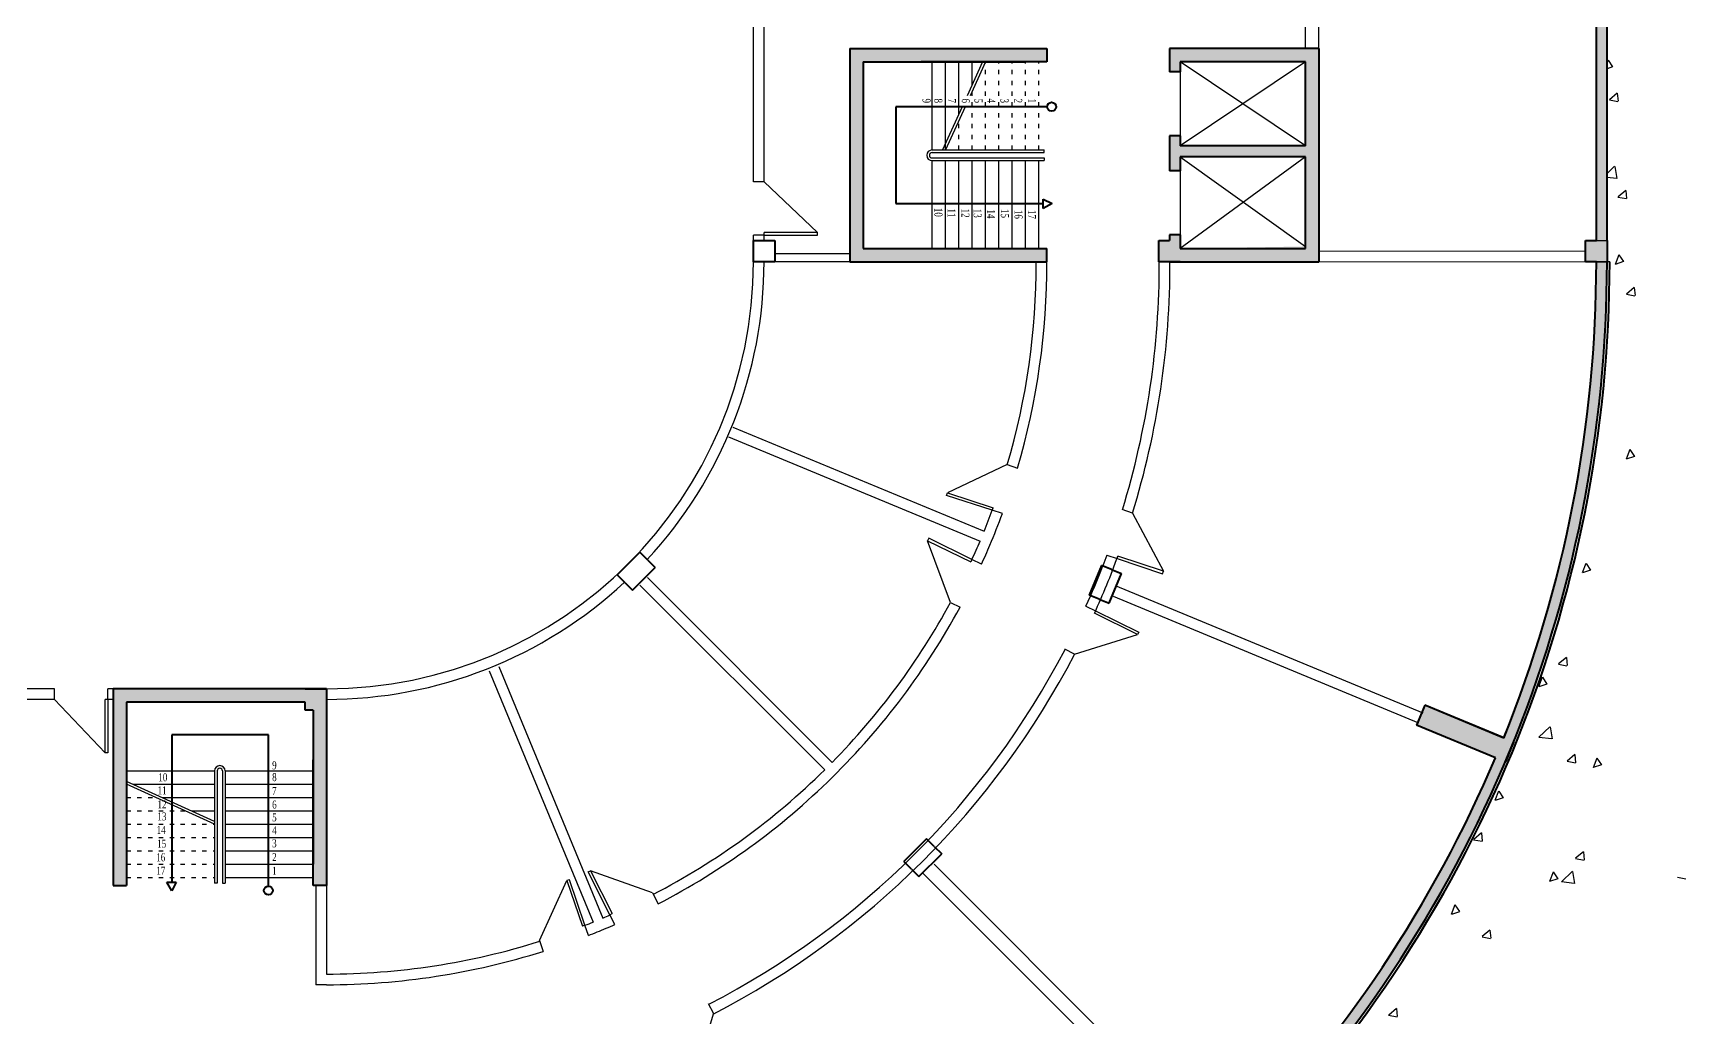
# Model space of a CAD drawing. Header units: metres. Extents: x -2370498 to 1228044, y -644254 to 236701.
# Drawn here: x 853465 to 858042, y 183576 to 186304 of the extents above; entities that cross this region are included whole.
import ezdxf

# ---------------------------------------------------------------- set-up
doc = ezdxf.new("R2010")
doc.units = ezdxf.units.M
doc.header["$MEASUREMENT"] = 0
doc.linetypes.add('ACAD_ISO03W100', pattern=[30, 12, -18])
doc.styles.add('OLCU', font='arial.ttf', dxfattribs={"width": 0.75})

msp = doc.modelspace()

# ---------------------------------------------------------------- hatches: boundary and pattern name
h = msp.add_hatch(color=0)
h.dxf.hatch_style = 1
h.paths.add_polyline_path([(853686.98753, 182124.52838), (853686.98753, 182538.18055), (853762.55292, 182538.18055), (853762.55292, 182508.63397), (853723.92076, 182508.63397), (853723.92076, 182161.46161), (853978.46459, 182161.46161), (853978.46459, 182508.63397), (853939.83243, 182508.63397), (853939.83243, 182538.18055), (854036.15429, 182538.18055), (854036.15429, 182508.63397), (854008.6021, 182508.63397), (854008.6021, 182161.46161), (854218.82605, 182161.46161), (854218.82605, 182183.62155), (854240.98598, 182183.62155), (854240.98598, 182508.63397), (854213.43379, 182508.63397), (854213.43379, 182538.18055), (854277.91921, 182538.18055), (854277.91921, 182124.52838)])
h.paths.add_polyline_path([(853686.98753, 183942.70869), (853686.98753, 184488.2551), (854277.91921, 184488.2551), (854277.91921, 183942.70869), (854240.99225, 183942.70869), (854240.99225, 184290.94645), (854240.98598, 184429.16193), (854218.82605, 184429.16193), (854218.82605, 184451.32187), (853723.92076, 184451.32187), (853723.92076, 183942.70869)])
h.paths.add_polyline_path([(856250.48508, 184321.49357), (856250.48508, 184135.72235), (856155.854, 184135.72235), (856155.854, 184321.49357)], flags=9)
h.paths.add_polyline_path([(857443.07324, 186077.81227), (857443.07324, 185892.04105), (857348.44215, 185892.04105), (857348.44215, 186077.81227)], flags=9)
h.paths.add_polyline_path([(853839.81647, 183960.12482), (853804.196, 183960.12482), (853804.196, 184007.44036), (853839.81647, 184007.44036)], flags=25)
h.paths.add_polyline_path([(853839.81647, 183997.56426), (853804.196, 183997.56426), (853804.196, 184044.8798), (853839.81647, 184044.8798)], flags=25)
h.paths.add_polyline_path([(853842.35605, 184035.40575), (853806.73559, 184035.40575), (853806.73559, 184082.72129), (853842.35605, 184082.72129)], flags=25)
h.paths.add_polyline_path([(853841.08804, 184073.42676), (853805.46758, 184073.42676), (853805.46758, 184120.7423), (853841.08804, 184120.7423)], flags=25)
h.paths.add_polyline_path([(853842.99006, 184110.81384), (853807.3696, 184110.81384), (853807.3696, 184158.12938), (853842.99006, 184158.12938)], flags=25)
h.paths.add_polyline_path([(853843.32487, 184144.49831), (853807.70441, 184144.49831), (853807.70441, 184191.81385), (853843.32487, 184191.81385)], flags=25)
h.paths.add_polyline_path([(853843.64187, 184182.83535), (853808.02141, 184182.83535), (853808.02141, 184230.15089), (853843.64187, 184230.15089)], flags=25)
h.paths.add_polyline_path([(853845.54389, 184219.27247), (853809.92343, 184219.27247), (853809.92343, 184266.58801), (853845.54389, 184266.58801)], flags=25)
h.paths.add_polyline_path([(854146.33735, 184252.25381), (854122.98713, 184252.25381), (854122.98713, 184299.56935), (854146.33735, 184299.56935)], flags=25)
h.paths.add_polyline_path([(854146.85261, 184219.62777), (854123.50239, 184219.62777), (854123.50239, 184266.94331), (854146.85261, 184266.94331)], flags=25)
h.paths.add_polyline_path([(854146.27744, 184181.40853), (854122.92722, 184181.40853), (854122.92722, 184228.72408), (854146.27744, 184228.72408)], flags=25)
h.paths.add_polyline_path([(854146.42123, 184143.57826), (854123.07101, 184143.57826), (854123.07101, 184190.8938), (854146.42123, 184190.8938)], flags=25)
h.paths.add_polyline_path([(854146.54106, 184108.42584), (854123.19084, 184108.42584), (854123.19084, 184155.74138), (854146.54106, 184155.74138)], flags=25)
h.paths.add_polyline_path([(854145.7502, 184072.57591), (854122.39998, 184072.57591), (854122.39998, 184119.89145), (854145.7502, 184119.89145)], flags=25)
h.paths.add_polyline_path([(854146.36132, 184036.44921), (854123.0111, 184036.44921), (854123.0111, 184083.76476), (854146.36132, 184083.76476)], flags=25)
h.paths.add_polyline_path([(854145.89399, 183998.26177), (854122.54378, 183998.26177), (854122.54378, 184045.57731), (854145.89399, 184045.57731)], flags=25)
h.paths.add_polyline_path([(854148.24259, 183960.12482), (854124.89238, 183960.12482), (854124.89238, 184007.44036), (854148.24259, 184007.44036)], flags=25)
h.paths.add_polyline_path([(852589.60928, 183539.72886), (852589.60928, 183085.42617), (852494.97819, 183085.42617), (852494.97819, 183539.72886)], flags=9)
h.paths.add_polyline_path([(855636.39695, 186208.73904), (855636.39695, 185932.64251), (855541.76586, 185932.64251), (855541.76586, 186208.73904)], flags=9)
h.paths.add_polyline_path([(856179.61658, 185825.48698), (856179.61658, 185789.86651), (856132.30103, 185789.86651), (856132.30103, 185825.48698)], flags=9)
h.paths.add_polyline_path([(856104.20848, 185826.12098), (856104.20848, 185790.50052), (856056.89294, 185790.50052), (856056.89294, 185826.12098)], flags=9)
h.paths.add_polyline_path([(856217.45807, 185822.94739), (856217.45807, 185787.32693), (856170.14253, 185787.32693), (856170.14253, 185822.94739)], flags=9)
h.paths.add_polyline_path([(855995.74986, 185828.67482), (855995.74986, 185793.05435), (855948.43432, 185793.05435), (855948.43432, 185828.67482)], flags=9)
h.paths.add_polyline_path([(856141.59556, 185824.21897), (856141.59556, 185788.5985), (856094.28002, 185788.5985), (856094.28002, 185824.21897)], flags=9)
h.paths.add_polyline_path([(856032.18697, 185826.7728), (856032.18697, 185791.15234), (855984.87143, 185791.15234), (855984.87143, 185826.7728)], flags=9)
h.paths.add_polyline_path([(855962.76852, 186129.46828), (855962.76852, 186106.11806), (855915.45298, 186106.11806), (855915.45298, 186129.46828)], flags=9)
h.paths.add_polyline_path([(856106.59648, 186129.67198), (856106.59648, 186106.32177), (856059.28094, 186106.32177), (856059.28094, 186129.67198)], flags=9)
h.paths.add_polyline_path([(856178.57311, 186129.49224), (856178.57311, 186106.14203), (856131.25757, 186106.14203), (856131.25757, 186129.49224)], flags=9)
h.paths.add_polyline_path([(856254.89751, 185822.94739), (856254.89751, 185787.32693), (856207.58197, 185787.32693), (856207.58197, 185822.94739)], flags=9)
h.paths.add_polyline_path([(856070.52402, 185826.4558), (856070.52402, 185790.83533), (856023.20848, 185790.83533), (856023.20848, 185826.4558)], flags=9)
h.paths.add_polyline_path([(855995.39456, 186129.98353), (855995.39456, 186106.63331), (855948.07902, 186106.63331), (855948.07902, 186129.98353)], flags=9)
h.paths.add_polyline_path([(856142.44642, 186128.88113), (856142.44642, 186105.53091), (856095.13088, 186105.53091), (856095.13088, 186128.88113)], flags=9)
h.paths.add_polyline_path([(856071.44406, 186129.55215), (856071.44406, 186106.20194), (856024.12852, 186106.20194), (856024.12852, 186129.55215)], flags=9)
h.paths.add_polyline_path([(856216.76056, 186129.02492), (856216.76056, 186105.6747), (856169.44501, 186105.6747), (856169.44501, 186129.02492)], flags=9)
h.paths.add_polyline_path([(856033.61379, 186129.40836), (856033.61379, 186106.05815), (855986.29825, 186106.05815), (855986.29825, 186129.40836)], flags=9)
h.paths.add_polyline_path([(857734.44599, 186694.59909), (857734.44599, 186406.59179), (857639.81491, 186406.59179), (857639.81491, 186694.59909)], flags=9)
h.paths.add_polyline_path([(856254.89751, 186131.37352), (856254.89751, 186108.0233), (856207.58197, 186108.0233), (856207.58197, 186131.37352)], flags=9)
h.paths.add_polyline_path([(857738.8881, 187209.10144), (857738.8881, 186991.98358), (857644.25701, 186991.98358), (857644.25701, 187209.10144)], flags=9)
h.paths.add_polyline_path([(846210.88972, 200854.47378), (846210.88972, 199478.99189), (845832.36539, 199478.99189), (845832.36539, 200854.47378)], flags=9)
h.paths.add_polyline_path([(842784.00135, 200868.30549), (842784.00135, 199492.8236), (842405.47702, 199492.8236), (842405.47702, 200868.30549)], flags=9)
h.paths.add_polyline_path([(856581.69606, 201837.64676), (856581.69606, 200462.16487), (856203.17173, 200462.16487), (856203.17173, 201837.64676)], flags=9)
h.paths.add_polyline_path([(852963.3405, 202044.66481), (852963.3405, 200669.18292), (852584.81617, 200669.18292), (852584.81617, 202044.66481)], flags=9)
h.paths.add_polyline_path([(844978.38085, 185453.64178), (844942.76039, 185453.64178), (844942.76039, 185500.95732), (844978.38085, 185500.95732)], flags=9)
h.paths.add_polyline_path([(844979.01486, 185529.04988), (844943.39439, 185529.04988), (844943.39439, 185576.36542), (844979.01486, 185576.36542)], flags=9)
h.paths.add_polyline_path([(844975.84126, 185415.80029), (844940.2208, 185415.80029), (844940.2208, 185463.11583), (844975.84126, 185463.11583)], flags=9)
h.paths.add_polyline_path([(844981.56869, 185637.5085), (844945.94823, 185637.5085), (844945.94823, 185684.82404), (844981.56869, 185684.82404)], flags=9)
h.paths.add_polyline_path([(844977.11284, 185491.66279), (844941.49238, 185491.66279), (844941.49238, 185538.97834), (844977.11284, 185538.97834)], flags=9)
h.paths.add_polyline_path([(844979.66667, 185601.07138), (844944.04621, 185601.07138), (844944.04621, 185648.38692), (844979.66667, 185648.38692)], flags=9)
h.paths.add_polyline_path([(845282.36215, 185670.48984), (845259.01193, 185670.48984), (845259.01193, 185717.80538), (845282.36215, 185717.80538)], flags=9)
h.paths.add_polyline_path([(845282.56585, 185526.66187), (845259.21564, 185526.66187), (845259.21564, 185573.97742), (845282.56585, 185573.97742)], flags=9)
h.paths.add_polyline_path([(845282.38611, 185454.68525), (845259.0359, 185454.68525), (845259.0359, 185502.00079), (845282.38611, 185502.00079)], flags=9)
h.paths.add_polyline_path([(844975.84126, 185378.36085), (844940.2208, 185378.36085), (844940.2208, 185425.67639), (844975.84126, 185425.67639)], flags=9)
h.paths.add_polyline_path([(844979.34967, 185562.73434), (844943.72921, 185562.73434), (844943.72921, 185610.04988), (844979.34967, 185610.04988)], flags=9)
h.paths.add_polyline_path([(845282.8774, 185637.8638), (845259.52719, 185637.8638), (845259.52719, 185685.17934), (845282.8774, 185685.17934)], flags=9)
h.paths.add_polyline_path([(845281.775, 185490.81194), (845258.42478, 185490.81194), (845258.42478, 185538.12748), (845281.775, 185538.12748)], flags=9)
h.paths.add_polyline_path([(845282.44603, 185561.81429), (845259.09581, 185561.81429), (845259.09581, 185609.12984), (845282.44603, 185609.12984)], flags=9)
h.paths.add_polyline_path([(845281.91879, 185416.4978), (845258.56857, 185416.4978), (845258.56857, 185463.81334), (845281.91879, 185463.81334)], flags=9)
h.paths.add_polyline_path([(845282.30224, 185599.64457), (845258.95202, 185599.64457), (845258.95202, 185646.96011), (845282.30224, 185646.96011)], flags=9)
h.paths.add_polyline_path([(845284.26739, 185378.36085), (845260.91718, 185378.36085), (845260.91718, 185425.67639), (845284.26739, 185425.67639)], flags=9)
h.paths.add_polyline_path([(847858.88899, 185080.43549), (847858.88899, 184951.89347), (847764.2579, 184951.89347), (847764.2579, 185080.43549)], flags=9)
h.paths.add_polyline_path([(846141.17781, 184182.13643), (846141.17781, 184053.59441), (846046.54673, 184053.59441), (846046.54673, 184182.13643)], flags=9)
h.paths.add_polyline_path([(846348.33988, 185572.77501), (846348.33988, 185444.23299), (846253.7088, 185444.23299), (846253.7088, 185572.77501)], flags=9)
h.paths.add_polyline_path([(845847.70068, 185555.49902), (845847.70068, 185426.957), (845753.0696, 185426.957), (845753.0696, 185555.49902)], flags=9)
h.paths.add_polyline_path([(849456.78098, 193924.83931), (849456.78098, 192708.50493), (848880.62259, 192708.50493), (848880.62259, 193924.83931)], flags=9)
h.paths.add_polyline_path([(849248.24163, 182487.01754), (849248.24163, 180937.79165), (848672.08324, 180937.79165), (848672.08324, 182487.01754)], flags=9)
h = msp.add_hatch(color=0)
h.dxf.hatch_style = 1
h.paths.add_polyline_path([(857764.41613, 185670.11846), (857764.41613, 185729.21163), (857793.96271, 185729.21163), (857793.96271, 186851.98182), (857764.41613, 186851.98182), (857764.41613, 186911.07499), (857793.96271, 186911.07499), (857793.96271, 187974.75201), (857764.41613, 187974.75201), (857764.41613, 188033.84518), (857793.96271, 188033.84518), (857793.96271, 189156.61537), (857764.41613, 189156.61537), (857764.41613, 189215.70854), (857823.5093, 189215.70854), (857823.5093, 185670.14103)])
h = msp.add_hatch(color=0)
h.dxf.hatch_style = 1
h.paths.add_polyline_path([(855726.76723, 185670.11846), (855726.76723, 186261.05014), (856213.22047, 186261.05014), (856242.76705, 186261.05014), (856272.31363, 186261.05014), (856272.31363, 186224.12317), (855924.07588, 186224.12317), (855763.70046, 186224.11691), (855763.70046, 185707.05169), (856272.31363, 185707.05169), (856272.31363, 185670.11846)])
h = msp.add_hatch(color=0)
h.dxf.hatch_style = 1
h.paths.add_polyline_path([(855726.76723, 185670.11846), (855726.76723, 186261.05014), (856213.22047, 186261.05014), (856242.76705, 186261.05014), (856272.31363, 186261.05014), (856272.31363, 186224.12317), (855924.07588, 186224.12317), (855763.70046, 186224.11691), (855763.70046, 185707.05169), (856272.31363, 185707.05169), (856272.31363, 185670.11846)])
h = msp.add_hatch(color=0)
h.dxf.hatch_style = 1
h.paths.add_polyline_path([(856612.09935, 186019.1468), (856641.64593, 186019.1468), (856641.64593, 185991.59461), (856988.8183, 185991.59461), (856988.8183, 186223.97849), (856641.64593, 186223.97849), (856641.64593, 186196.4263), (856612.09935, 186196.4263), (856612.09935, 186260.91172), (857025.75153, 186260.91172), (857025.75153, 185669.98004), (856582.55277, 185669.98004), (856582.55277, 185729.07321), (856612.09935, 185729.07321), (856612.09935, 185745.54543), (856641.64593, 185745.54543), (856641.64593, 185706.91327), (856988.8183, 185713.22886), (856988.8183, 185961.4571), (856641.64593, 185961.4571), (856641.64593, 185922.82494), (856612.09935, 185922.82494)])
h = msp.add_hatch(color=0)
h.dxf.hatch_style = 1
h.paths.add_polyline_path([(854277.91921, 182124.54474), (854277.91921, 182154.09132, 0.0963705945), (855596.10581, 182410.5419), (855505.6374, 182628.95197), (855560.23237, 182651.56594), (855650.70078, 182433.15588, 0.0942757837), (856743.40691, 183163.35754), (856576.19339, 183330.53773), (856617.97441, 183372.32707), (856785.18792, 183205.14689, 0.0942056792), (857514.79023, 184297.09881), (857296.32855, 184387.60872), (857318.94682, 184442.20191), (857537.4085, 184351.692, 0.0963908739), (857793.96271, 185670.14103), (857823.5093, 185670.14103, -0.0962745589), (857565.41168, 184342.12794), (857541.35224, 184284.05621, -0.094112862), (856806.02632, 183184.19767), (856764.36027, 183142.52332, -0.0947702802), (855656.13847, 182403.37485), (855613.31916, 182385.63851, -0.0968418288)])
h = msp.add_hatch(color=0)
h.dxf.hatch_style = 1
h.paths.add_polyline_path([(854240.99225, 183942.70869), (854240.99225, 184290.94645), (854240.98598, 184429.16193), (854218.82605, 184429.16193), (854218.82605, 184451.32187), (853723.92076, 184451.32187), (853723.92076, 183942.70869), (853686.98753, 183942.70869), (853686.98753, 184488.2551), (854277.91921, 184488.2551), (854277.91921, 183942.70869)])

# ---------------------------------------------------------------- linework, layer by layer
at = {"color": 0}
for p, q in [((855459.78257, 185891.71784), (855459.78257, 189215.70854)), ((855489.32916, 186261.05014), (855489.32916, 186526.9694)), ((856988.8183, 186261.05014), (856988.8183, 186526.9694)), ((857025.75153, 186261.05014), (857025.75153, 186526.9694)), ((855489.32916, 185891.71784), (855489.32916, 186261.05014)), ((855954.68786, 185980.35759), (855954.68786, 186224.11691)), ((855991.62109, 185980.35759), (855991.62109, 186224.11691)), ((856028.55432, 186079.46133), (856028.55432, 186224.11691)), ((856094.30685, 186224.11691), (856051.68296, 186130.34434)), ((856102.42078, 186224.11691), (856059.79688, 186130.34434)), ((856065.48755, 186160.71444), (856065.48755, 186224.11691)), ((856988.8183, 186224.11691), (856641.64593, 185991.73303)), ((856988.8183, 185991.73303), (856641.64593, 186224.11691)), ((856641.64593, 186196.56472), (856641.64593, 186019.28522)), ((856037.92228, 186100.07085), (855983.50716, 185980.35759)), ((856046.03621, 186100.07085), (855991.62109, 185980.35759)), ((855954.68786, 185980.35759), (856265.05328, 185980.35759)), ((855954.68786, 185972.97095), (856265.05328, 185972.97095)), ((855954.68786, 185958.19765), (856265.05328, 185958.19765)), ((856265.05328, 185972.97095), (856265.05328, 185980.35759)), ((856265.05328, 185958.19765), (856265.05328, 185950.81101)), ((856988.8183, 185961.59551), (856641.64593, 185707.05169)), ((856641.64593, 185961.59551), (856988.8183, 185713.36727)), ((855954.68786, 185707.05169), (855954.68786, 185950.81101)), ((855954.68786, 185950.81101), (856265.05328, 185950.81101)), ((855991.62109, 185707.05169), (855991.62109, 185950.81101)), ((856028.55432, 185707.05169), (856028.55432, 185950.81101)), ((856065.48755, 185869.5579), (856065.48755, 185950.81101)), ((856102.42078, 185707.05169), (856102.42078, 185950.81101)), ((856139.35401, 185707.05169), (856139.35401, 185950.81101)), ((856176.28724, 185707.05169), (856176.28724, 185950.81101)), ((856213.22047, 185707.05169), (856213.22047, 185950.81101)), ((856250.1537, 185707.05169), (856250.1537, 185950.81101)), ((856641.64593, 185922.96335), (856641.64593, 185745.68385)), ((855489.32916, 185891.71784), (855459.78257, 185891.71784)), ((855489.32916, 185891.71784), (855637.06208, 185751.37157)), ((856065.48755, 185707.05169), (856065.48755, 185869.5579)), ((855459.78257, 185670.11846), (855459.78257, 185743.98492)), ((855489.32916, 185743.98492), (855459.78257, 185743.98492)), ((855489.32916, 185729.21163), (855489.32916, 185751.37157)), ((855637.06208, 185751.37157), (855489.32916, 185751.37157)), ((855489.32916, 185729.21163), (855489.32916, 185743.98492)), ((855489.32916, 185743.98492), (855637.06208, 185743.98492)), ((855637.06208, 185743.98492), (855637.06208, 185751.37157)), ((857793.96271, 185729.21163), (857823.5093, 185729.21163)), ((855726.76723, 185692.2784), (855518.87574, 185692.2784)), ((857764.41059, 185699.66504), (857025.74599, 185699.52663)), ((855726.76723, 185670.11846), (855518.87574, 185670.11846)), ((857764.41613, 185670.11846), (857025.75153, 185669.98004)), ((857793.96271, 185670.14103), (857823.5093, 185670.14103)), ((857830.89594, 185670.12466), (857823.5093, 185670.11846)), ((855391.34183, 185185.45987), (856087.43693, 184897.06373)), ((855402.65097, 185212.75646), (856098.74606, 184924.36033)), ((856162.18489, 185108.85054), (855996.97235, 185030.41807)), ((856162.18489, 185108.85054), (856191.11665, 185099.4679)), ((855994.69367, 185023.39168), (855996.97235, 185030.41807)), ((856121.16871, 184982.3755), (855994.69367, 185023.39168)), ((855996.97235, 185030.41807), (856123.44739, 184989.40189)), ((856121.16871, 184982.3755), (856123.44739, 184989.40189)), ((856149.33311, 184973.24171), (856121.16871, 184982.3755)), ((856509.29009, 184974.80208), (856481.28055, 184984.20775)), ((856509.29009, 184974.80208), (856595.35893, 184813.43607)), ((855945.66975, 184904.85741), (855942.40121, 184898.23328)), ((856064.90416, 184846.02358), (855945.66975, 184904.85741)), ((855942.40121, 184898.23328), (856061.63561, 184839.39945)), ((856006.07033, 184726.78918), (855942.40121, 184898.23328)), ((856438.89643, 184858.18452), (856427.46645, 184828.15386)), ((856438.89643, 184858.18452), (856466.9646, 184848.75917)), ((856064.90416, 184846.02358), (856061.63561, 184839.39945)), ((856091.47447, 184832.91299), (856064.90416, 184846.02358)), ((856466.9646, 184848.75917), (856469.31601, 184855.76155)), ((856466.9646, 184848.75917), (856593.00751, 184806.43368)), ((856595.35893, 184813.43607), (856469.31601, 184855.76155)), ((856593.00751, 184806.43368), (856595.35893, 184813.43607)), ((855145.64176, 184775.09509), (855657.42265, 184263.60655)), ((855166.53441, 184795.98762), (855677.99872, 184284.19662)), ((856461.80821, 184773.94162), (857313.29226, 184421.16697)), ((856006.07033, 184726.78918), (856032.56686, 184713.71499)), ((856455.89812, 184744.40817), (857301.98312, 184393.87037)), ((856380.81481, 184716.7402), (856407.40693, 184703.72027)), ((856407.40693, 184703.72027), (856404.15874, 184697.08612)), ((856523.57331, 184638.61883), (856404.15874, 184697.08612)), ((856407.40693, 184703.72027), (856526.82149, 184645.25297)), ((856348.93963, 184584.3057), (856523.57331, 184638.61883)), ((856526.82149, 184645.25297), (856523.57331, 184638.61883)), ((856348.93963, 184584.3057), (856322.40306, 184597.29844)), ((854727.82251, 184537.98105), (855016.36676, 183841.94553)), ((854755.12, 184549.28804), (855043.25984, 183853.08501)), ((853524.48132, 184488.2551), (853096.05585, 184488.2551)), ((853524.48132, 184458.70851), (853421.06828, 184458.70851)), ((853524.48132, 184458.70851), (853524.48132, 184488.2551)), ((853524.48132, 184458.70851), (853664.8276, 184310.97559)), ((853686.98753, 184458.70851), (853664.8276, 184458.70851)), ((853686.98753, 184458.70851), (853664.8276, 184458.70851)), ((853664.8276, 184310.97559), (853664.8276, 184458.70851)), ((854218.82605, 184488.2551), (853672.21424, 184488.2551)), ((853672.21424, 184458.70851), (853672.21424, 184488.2551)), ((853686.98753, 184458.70851), (853672.21424, 184458.70851)), ((853672.21424, 184458.70851), (853672.21424, 184310.97559)), ((854277.91921, 184480.88481), (854277.91921, 183697.90033)), ((853672.21424, 184310.97559), (853664.8276, 184310.97559)), ((853723.92076, 184260.33447), (853967.68008, 184260.33447)), ((853967.68008, 184120.71547), (853723.92076, 184231.51516)), ((853967.68008, 184112.60155), (853723.92076, 184223.40124)), ((853741.7714, 184223.40124), (853967.68008, 184223.40124)), ((853967.68008, 184260.33447), (853967.68008, 183949.96904)), ((853975.06673, 184260.33447), (853975.06673, 183949.96904)), ((853989.84002, 184260.33447), (853989.84002, 183949.96904)), ((853997.22667, 184260.33447), (854240.98598, 184260.33447)), ((853997.22667, 184260.33447), (853997.22667, 183949.96904)), ((853997.22667, 184223.40124), (854240.98598, 184223.40124)), ((853823.02451, 184186.46801), (853967.68008, 184186.46801)), ((853997.22667, 184186.46801), (854240.98598, 184186.46801)), ((853904.27761, 184149.53478), (853967.68008, 184149.53478)), ((853997.22667, 184149.53478), (854240.98598, 184149.53478)), ((853997.22667, 184112.60155), (854240.98598, 184112.60155)), ((853997.22667, 184075.66832), (854240.98598, 184075.66832)), ((853997.22667, 184038.73509), (854240.98598, 184038.73509)), ((853997.22667, 184001.80186), (854240.99225, 184001.80186)), ((855960.20556, 184002.28206), (856607.53395, 183354.48829)), ((853975.06673, 183949.96904), (853967.68008, 183949.96904)), ((853989.84002, 183949.96904), (853997.22667, 183949.96904)), ((853997.22667, 183964.86863), (854240.98598, 183964.86863)), ((854248.37263, 183942.70869), (854248.37263, 183668.35375)), ((854277.91921, 183942.70869), (854277.91921, 183697.90033)), ((854867.4774, 183790.52574), (854943.68582, 183956.77589)), ((854950.681, 183959.14865), (854943.68582, 183956.77589)), ((854943.68582, 183956.77589), (854986.39548, 183830.86263)), ((854993.39066, 183833.23539), (854950.681, 183959.14865)), ((855002.03511, 183980.63509), (855008.61479, 183983.99223)), ((855062.46365, 183862.20092), (855002.03511, 183980.63509)), ((855008.61479, 183983.99223), (855069.04332, 183865.55806)), ((855180.89783, 183922.62945), (855008.61479, 183983.99223)), ((855928.56913, 183978.01276), (856576.19339, 183330.52137)), ((855180.89783, 183922.62945), (855196.32327, 183892.39705)), ((854248.37263, 183883.63188), (854248.37263, 183668.35375)), ((855062.46365, 183862.20092), (855069.04332, 183865.55806)), ((855076.28142, 183835.11941), (855062.46365, 183862.20092)), ((854993.39066, 183833.23539), (854986.39548, 183830.86263)), ((855003.0233, 183804.8372), (854993.39066, 183833.23539)), ((854867.4774, 183790.52574), (854877.61131, 183760.64973)), ((854277.91921, 183668.35375), (854248.37263, 183668.35375)), ((855349.01726, 183589.29027), (855295.77412, 183414.3274)), ((855349.01726, 183589.29027), (855335.86234, 183615.74681))]:
    msp.add_line(p, q, dxfattribs=at)
at = {"color": 0, "lineweight": 40}
for p, q in [((857823.5093, 185729.21163), (857823.5093, 189215.70854)), ((857793.96271, 186261.05014), (857793.96271, 186556.51598)), ((855726.76723, 186261.05014), (855726.76723, 185670.11846)), ((855726.76723, 186261.05014), (856213.22047, 186261.05014)), ((856213.22047, 186261.05014), (856242.76705, 186261.05014)), ((856242.76705, 186261.05014), (856272.31363, 186261.05014)), ((856272.31363, 186261.05014), (856272.31363, 186224.12317)), ((857025.75153, 186261.05014), (856612.09935, 186261.05014)), ((856612.09935, 186261.05014), (856612.09935, 186196.56472)), ((857025.75153, 186261.05014), (857025.75153, 185670.11846)), ((857793.96271, 185729.21163), (857793.96271, 186261.05014)), ((855763.70046, 186224.11691), (855763.70046, 185707.05169)), ((855763.70046, 186224.11691), (856213.22047, 186224.11691)), ((856272.31363, 186224.12317), (855924.07588, 186224.12317)), ((856641.64593, 186196.56472), (856612.09935, 186196.56472)), ((856988.8183, 186224.11691), (856641.64593, 186224.11691)), ((856641.64593, 186224.11691), (856641.64593, 186196.56472)), ((856988.8183, 185991.73303), (856988.8183, 186224.11691)), ((856273.45621, 186100.07085), (855854.34429, 186100.07085)), ((855854.34429, 186100.07085), (855854.34429, 185832.29591)), ((856612.09935, 186019.28522), (856612.09935, 185922.96335)), ((856641.64593, 186019.28522), (856612.09935, 186019.28522)), ((856641.64593, 186019.28522), (856641.64593, 185991.73303)), ((856988.8183, 185991.73303), (856641.64593, 185991.73303)), ((856641.64593, 185961.59551), (856641.64593, 185922.96335)), ((856988.8183, 185961.59551), (856641.64593, 185961.59551)), ((856988.8183, 185707.05169), (856988.8183, 185961.59551)), ((856641.64593, 185922.96335), (856612.09935, 185922.96335)), ((855854.34429, 185832.29591), (856262.68309, 185832.29591)), ((856262.68309, 185818.39408), (856262.68309, 185844.41326)), ((856262.68309, 185844.41326), (856286.88848, 185832.29591)), ((856286.88848, 185832.29591), (856262.68309, 185818.39408)), ((855459.78257, 185670.11846), (855459.78257, 185729.21163)), ((855459.78257, 185729.21163), (855518.87574, 185729.21163)), ((855518.87574, 185729.21163), (855518.87574, 185670.11846)), ((856582.55277, 185670.11846), (856582.55277, 185729.21163)), ((856582.55277, 185729.21163), (856612.09935, 185729.21163)), ((856612.09935, 185745.68385), (856612.09935, 185729.21163)), ((856641.64593, 185745.68385), (856612.09935, 185745.68385)), ((856641.64593, 185745.68385), (856641.64593, 185707.05169)), ((857764.41613, 185670.11846), (857764.41613, 185729.21163)), ((857764.41613, 185729.21163), (857793.96271, 185729.21163)), ((857823.5093, 185729.21163), (857823.5093, 185670.11846)), ((855763.70046, 185707.05169), (856272.31363, 185707.05169)), ((856272.31363, 185670.11846), (856272.31363, 185707.05169)), ((856641.64593, 185707.05169), (856988.8183, 185707.05169)), ((855518.87574, 185670.11846), (855459.78257, 185670.11846)), ((855726.76723, 185670.11846), (856272.31363, 185670.11846)), ((856641.64593, 185670.11846), (856582.55277, 185670.11846)), ((857025.75153, 185669.98004), (856612.09935, 185669.91231)), ((857793.96271, 185670.11846), (857764.41613, 185670.11846)), ((855145.45547, 184866.38233), (855082.61635, 184803.53694)), ((855166.61507, 184845.22694), (855145.45547, 184866.38233)), ((855124.66643, 184761.48686), (855187.50974, 184824.33643)), ((855166.61507, 184845.22694), (855187.50974, 184824.33643)), ((856423.84761, 184829.62658), (856389.92085, 184747.73844)), ((856451.38911, 184818.41837), (856423.84761, 184829.62658)), ((856451.38911, 184818.41837), (856478.75628, 184807.28111)), ((855103.77384, 184782.37945), (855082.61635, 184803.53694)), ((855103.77384, 184782.37945), (855124.66643, 184761.48686)), ((856444.86014, 184724.97678), (856478.75628, 184807.28111)), ((856417.56355, 184736.28591), (856389.92085, 184747.73844)), ((856417.56355, 184736.28591), (856444.86014, 184724.97678)), ((854277.91921, 184488.2551), (853686.98753, 184488.2551)), ((853686.98753, 184488.2551), (853686.98753, 183942.70869)), ((854218.82605, 184451.32187), (853723.92076, 184451.32187)), ((853723.92076, 184451.32187), (853723.92076, 183942.70869)), ((854218.82605, 184488.2551), (854277.91921, 184488.2551)), ((854218.82605, 184429.16193), (854218.82605, 184451.32187)), ((854277.91921, 184488.2551), (854277.91921, 183942.70869)), ((854277.91921, 184458.70851), (854277.91921, 184429.16193)), ((854240.98598, 184429.16193), (854218.82605, 184429.16193)), ((854240.98598, 184429.16193), (854240.98598, 184001.80186)), ((857318.94682, 184442.20191), (857296.32855, 184387.60872)), ((857318.94682, 184442.18555), (857296.32855, 184387.59236)), ((857537.4085, 184351.692), (857318.94682, 184442.20191)), ((857537.4085, 184351.67564), (857318.94682, 184442.18555)), ((854116.93993, 184360.67803), (853849.16499, 184360.67803)), ((853849.16499, 184360.67803), (853849.16499, 183952.33923)), ((854116.93993, 183941.56612), (854116.93993, 184360.67803)), ((857514.79023, 184297.09881), (857296.32855, 184387.60872)), ((857514.79023, 184297.08245), (857296.32855, 184387.59236)), ((857564.6911, 184340.38867), (857542.07283, 184285.79548)), ((857564.6911, 184340.37231), (857542.07283, 184285.77912)), ((854240.99225, 183942.70869), (854240.99225, 184290.94645)), ((855939.14437, 184072.69342), (855876.30526, 184009.84804)), ((855960.30398, 184051.53804), (855939.14437, 184072.69342)), ((855960.30398, 184051.53804), (855981.19865, 184030.64753)), ((854277.91921, 184001.80186), (854277.91921, 183972.25528)), ((855897.46275, 183988.69054), (855876.30526, 184009.84804)), ((855897.46275, 183988.69054), (855918.35534, 183967.79795)), ((855918.35534, 183967.79795), (855981.19865, 184030.64753)), ((853686.98753, 183942.70869), (853723.92076, 183942.70869)), ((853849.16499, 183928.13384), (853835.26316, 183952.33923)), ((853835.26316, 183952.33923), (853861.28234, 183952.33923)), ((853861.28234, 183952.33923), (853849.16499, 183928.13384)), ((854277.91921, 183942.70869), (854240.99225, 183942.70869)), ((854277.91921, 183972.25528), (854277.91921, 183942.70869))]:
    msp.add_line(p, q, dxfattribs=at)
at = {"color": 0, "linetype": 'ACAD_ISO03W100'}
for p, q in [((856102.42078, 185980.35759), (856102.42078, 186224.11691)), ((856139.35401, 185980.35759), (856139.35401, 186224.11691)), ((856176.28724, 185980.35759), (856176.28724, 186224.11691)), ((856213.22047, 185980.35759), (856213.22047, 186224.12317)), ((856250.1537, 185980.35759), (856250.1537, 186224.11691)), ((856065.48755, 185980.35759), (856065.48755, 186142.8638)), ((856028.55432, 185980.35759), (856028.55432, 186061.6107)), ((853723.92076, 184186.46801), (853805.17387, 184186.46801)), ((853723.92076, 184149.53478), (853886.42698, 184149.53478)), ((853723.92076, 184112.60155), (853967.68008, 184112.60155)), ((853723.92076, 184075.66832), (853967.68008, 184075.66832)), ((853723.92076, 184038.73509), (853967.68008, 184038.73509)), ((853723.92076, 184001.80186), (853967.68008, 184001.80186)), ((853723.92076, 183964.86863), (853967.68008, 183964.86863))]:
    msp.add_line(p, q, dxfattribs=at)
at = {"color": 0, "linetype": 'Continuous'}
for p, q in [((857826.1501, 186228.85611), (857823.5093, 186221.97657)), ((857839.14231, 186210.30654), (857823.5093, 186205.06107)), ((857826.53206, 186229.02925), (857839.122, 186210.36389)), ((857853.69795, 186113.76352), (857830.1768, 186118.1023)), ((857852.0193, 186137.74909), (857830.46042, 186119.65904)), ((857852.02277, 186137.74941), (857853.98503, 186115.32058)), ((857844.66555, 185935.20123), (857823.5093, 185914.90191)), ((857845.29119, 185934.90624), (857850.46702, 185901.53352)), ((857849.79493, 185901.42932), (857823.5093, 185904.4872)), ((857875.56658, 185868.60236), (857854.0077, 185850.51231)), ((857875.57005, 185868.60268), (857877.53232, 185846.17385)), ((857877.24539, 185844.61761), (857853.72424, 185848.95639)), ((857856.20235, 185689.58534), (857846.11676, 185663.31147)), ((857856.58452, 185689.75858), (857869.17447, 185671.09321)), ((857869.19477, 185671.03588), (857846.51923, 185663.42738)), ((857899.11386, 185599.45563), (857877.55498, 185581.36558)), ((857899.11734, 185599.45595), (857901.07961, 185577.02712)), ((857900.79283, 185575.4717), (857877.27168, 185579.81048)), ((857886.25461, 185150.31456), (857876.16901, 185124.04069)), ((857899.24722, 185131.76523), (857876.57168, 185124.15673)), ((857886.63699, 185150.4879), (857899.22694, 185131.82254)), ((857765.22749, 184835.02816), (857755.1419, 184808.75429)), ((857778.22032, 184816.47892), (857755.54478, 184808.87042)), ((857765.61009, 184835.20159), (857778.20004, 184816.53623)), ((857712.72858, 184550.95338), (857689.20743, 184555.29215)), ((857711.04911, 184574.93484), (857689.49022, 184556.84479)), ((857711.05264, 184574.93516), (857713.0149, 184552.50634)), ((857644.20038, 184519.74175), (857634.11479, 184493.46788)), ((857657.19342, 184501.19261), (857634.51788, 184493.58411)), ((857644.5832, 184519.91528), (857657.17314, 184501.24992)), ((857670.59627, 184349.28719), (857634.95963, 184353.43291)), ((857665.46678, 184383.05823), (857635.00596, 184353.83122)), ((857666.09104, 184382.76389), (857671.26686, 184349.39117)), ((857736.27602, 184281.80747), (857712.75487, 184286.14624)), ((857734.59638, 184305.78811), (857713.0375, 184287.69806)), ((857734.59992, 184305.78843), (857736.56219, 184283.35961)), ((857795.27975, 184295.75738), (857785.19415, 184269.48352)), ((857808.27278, 184277.20827), (857785.59724, 184269.59977)), ((857795.66256, 184295.93092), (857808.25251, 184277.26555)), ((857523.17327, 184204.45534), (857513.08768, 184178.18148)), ((857536.16653, 184185.90631), (857513.49099, 184178.2978)), ((857523.5563, 184204.62898), (857536.14624, 184185.96361)), ((857475.8898, 184088.70751), (857454.33092, 184070.61746)), ((857475.89336, 184088.70783), (857477.85562, 184066.27901)), ((857477.56945, 184064.72688), (857454.0483, 184069.06565)), ((857758.14366, 184036.64138), (857736.58478, 184018.55133)), ((857758.14721, 184036.6417), (857760.10948, 184014.21288)), ((857759.82346, 184012.66156), (857736.30231, 184017.00034)), ((857674.25263, 183980.47098), (857664.16704, 183954.19711)), ((857687.24588, 183961.92196), (857664.57034, 183954.31346)), ((857674.63566, 183980.64461), (857687.22561, 183961.97924)), ((857732.70667, 183948.81451), (857697.07002, 183952.96022)), ((857727.57714, 183982.58524), (857697.11632, 183953.35824)), ((857728.20094, 183982.29113), (857733.37676, 183948.91841)), ((858042.07746, 183960.59625), (858018.55631, 183964.93502)), ((857402.14616, 183889.16894), (857392.06057, 183862.89507)), ((857415.13963, 183870.62), (857392.46409, 183863.0115)), ((857402.5294, 183889.34267), (857415.11935, 183870.6773)), ((857499.43708, 183819.56078), (857477.8782, 183801.47073)), ((857499.44064, 183819.5611), (857501.40291, 183797.13228)), ((857501.11689, 183795.58097), (857477.59574, 183799.91974)), ((857242.41032, 183578.50037), (857218.88917, 183582.83915)), ((857240.7305, 183602.48019), (857219.17162, 183584.39014)), ((857240.73408, 183602.48051), (857242.69634, 183580.05169))]:
    msp.add_line(p, q, dxfattribs=at)
at = {"color": 0}
for points in [[(857823.5093, 189215.70854), (857764.41613, 189215.70854), (857764.41613, 189156.61537), (857793.96271, 189156.61537), (857793.96271, 188033.84518), (857764.41613, 188033.84518), (857764.41613, 187974.75201), (857793.96271, 187974.75201), (857793.96271, 186911.07499), (857764.41613, 186911.07499), (857764.41613, 186851.98182), (857793.96271, 186851.98182), (857793.96271, 185729.21163), (857764.41613, 185729.21163), (857764.41613, 185670.11846), (857823.5093, 185670.14103), (857823.5093, 189215.70854)], [(856612.09935, 186196.56472), (856641.64593, 186196.56472), (856641.64593, 186224.11691), (856988.8183, 186224.11691), (856988.8183, 185991.73303), (856641.64593, 185991.73303), (856641.64593, 186019.28522), (856612.09935, 186019.28522), (856612.09935, 185922.96335), (856641.64593, 185922.96335), (856641.64593, 185961.59551), (856988.8183, 185961.59551), (856988.8183, 185707.05169), (856641.64593, 185707.05169), (856641.64593, 185745.68385), (856612.09935, 185745.68385), (856612.09935, 185729.21163), (856582.55277, 185729.21163), (856582.55277, 185670.11846), (857025.75153, 185669.98004), (857025.75153, 186261.05014), (856612.09935, 186261.05014), (856612.09935, 186196.56472)], [(857823.5093, 185670.12472), (857764.41613, 185670.11846)], [(854240.99225, 183942.70869), (854240.98598, 184429.16193), (854218.82605, 184429.16193), (854218.82605, 184451.32187), (853723.92076, 184451.32187), (853723.92076, 183942.70869), (853686.98753, 183942.70869), (853686.98753, 184488.2551), (854277.91921, 184488.2551), (854277.91921, 183942.70869), (854240.99225, 183942.70869)]]:
    msp.add_lwpolyline(points, dxfattribs=at)
at = {"color": 0, "lineweight": 40}
for centre in [(856285.77583, 186100.07085), (854116.93993, 183929.2465)]:
    msp.add_circle(centre, 12.31962, dxfattribs=at)
at = {"color": 0}
for centre, radius, start, end in [((855954.68786, 185965.5843), 14.77329, 90, 270), ((855954.68786, 185965.5843), 7.38665, 90, 270), ((854277.91921, 185670.11846), 1181.86336, 270, 0), ((854277.91921, 185670.11846), 1211.40994, 317.13435219, 0), ((854277.91921, 185662.74817), 1964.84784, 343.61811208, 0.21492115), ((854277.91921, 185662.74817), 1994.39442, 343.59460802, 0.21173717), ((854277.91921, 185662.74817), 2305.88399, 342.88316487, 0.18312496), ((854277.91921, 185662.74817), 2335.43057, 342.8549622, 0.17576515), ((854277.91921, 185662.74817), 1964.84784, 337.91991333, 339.74014032), ((854277.91921, 185662.74817), 1994.39442, 337.07107921, 339.77411132), ((854277.91921, 185662.74817), 1964.84784, 335.43761711, 337.07107921), ((854277.91921, 185662.74817), 1994.39442, 335.41241388, 337.07107921), ((854277.91921, 185662.74817), 2305.88399, 335.77894006, 338.78054326), ((854277.91921, 185662.74817), 2335.43057, 335.57402005, 339.78378076), ((854277.91921, 185670.11846), 1211.40994, 270, 312.92989658), ((854277.91921, 185662.74817), 1964.84784, 315.44390068, 331.57254758), ((854277.91921, 185662.74817), 1994.39442, 314.59506654, 331.59195543), ((854277.91921, 185662.74817), 2305.88399, 297.33044529, 332.47472594), ((854277.91921, 185662.74817), 2335.43057, 297.28009335, 332.50345712), ((853982.45337, 184260.33447), 14.77329, 0, 180), ((853982.45337, 184260.33447), 7.38665, 0, 180), ((854277.91921, 185662.74817), 1964.84784, 297.424723, 314.59506654), ((854277.91921, 185662.74817), 1994.39442, 297.41890463, 314.59506654), ((854277.91921, 185662.74817), 1964.84784, 292.92441706, 293.54541053), ((854277.91921, 185662.74817), 1964.84784, 291.35853515, 292.07558294), ((854277.91921, 185662.74817), 1994.39442, 291.31966935, 292.07558294), ((854277.91921, 185662.74817), 1994.39442, 292.07558294, 293.59712598), ((854277.91921, 185662.74817), 1964.84784, 270, 287.48036169), ((854277.91921, 185662.74817), 1994.39442, 270, 287.49897978)]:
    msp.add_arc(centre, radius, start, end, dxfattribs=at)
at = {"color": 0, "lineweight": 40}
for centre, radius, start, end in [((854277.91922, 185670.13482), 3552.97673, 269.99999999, 0.00010123), ((854277.91922, 185670.13482), 3545.59008, 269.99999999, 0.00010123), ((854277.91922, 185670.11846), 3545.59008, 269.99999999, 0.00010123), ((854277.91922, 185670.13482), 3516.0435, 337.97697913, 0.00010123), ((854277.91922, 185670.11846), 3516.0435, 337.97697913, 0.00010123), ((854277.91922, 185670.13482), 3516.0435, 315.48719365, 337.01401347), ((854277.91922, 185670.11846), 3516.0435, 315.48719365, 337.01401347)]:
    msp.add_arc(centre, radius, start, end, dxfattribs=at)

# ---------------------------------------------------------------- texts
at = {"color": 0, "char_height": 22.159938, "width": 744.5917823, "attachment_point": 7, "rotation": 270, "style": 'OLCU'}
for s, insert in [('{\\fTimes New Roman|b0|i0|c162|p18;9}', (855927.99084, 186122.9577)), ('{\\fTimes New Roman|b0|i0|c162|p18;8}', (855960.61688, 186122.9577)), ('{\\fTimes New Roman|b0|i0|c162|p18;7}', (855998.83611, 186122.9577)), ('{\\fTimes New Roman|b0|i0|c162|p18;6}', (856036.66638, 186122.9577)), ('{\\fTimes New Roman|b0|i0|c162|p18;5}', (856071.8188, 186122.9577)), ('{\\fTimes New Roman|b0|i0|c162|p18;4}', (856107.66873, 186122.9577)), ('{\\fTimes New Roman|b0|i0|c162|p18;3}', (856143.79543, 186122.9577)), ('{\\fTimes New Roman|b0|i0|c162|p18;2}', (856181.98287, 186122.9577)), ('{\\fTimes New Roman|b0|i0|c162|p18;1}', (856220.11983, 186122.9577)), ('{\\fTimes New Roman|b0|i0|c162|p18;10}', (855960.97218, 185820.25899)), ('{\\fTimes New Roman|b0|i0|c162|p18;11}', (855997.40929, 185818.35697)), ('{\\fTimes New Roman|b0|i0|c162|p18;12}', (856035.74634, 185818.03997)), ('{\\fTimes New Roman|b0|i0|c162|p18;13}', (856069.4308, 185817.70516)), ('{\\fTimes New Roman|b0|i0|c162|p18;14}', (856106.81788, 185815.80314)), ('{\\fTimes New Roman|b0|i0|c162|p18;15}', (856144.83889, 185817.07115)), ('{\\fTimes New Roman|b0|i0|c162|p18;16}', (856182.68039, 185814.53157)), ('{\\fTimes New Roman|b0|i0|c162|p18;17}', (856220.11983, 185814.53157))]:
    msp.add_mtext(s, dxfattribs=dict(at, insert=insert))
at = {"color": 0, "char_height": 22.159938, "width": 744.5917823, "attachment_point": 3, "style": 'OLCU'}
for s, insert in [('{\\fTimes New Roman|b0|i0|c162|p18;9}', (854139.82677, 184287.03149)), ('{\\fTimes New Roman|b0|i0|c162|p18;11}', (853835.22605, 184217.61303)), ('{\\fTimes New Roman|b0|i0|c162|p18;10}', (853837.12807, 184254.05015)), ('{\\fTimes New Roman|b0|i0|c162|p18;8}', (854139.82677, 184254.40545)), ('{\\fTimes New Roman|b0|i0|c162|p18;7}', (854139.82677, 184216.18622)), ('{\\fTimes New Roman|b0|i0|c162|p18;12}', (853834.90905, 184179.27599)), ('{\\fTimes New Roman|b0|i0|c162|p18;6}', (854139.82677, 184178.35594)), ('{\\fTimes New Roman|b0|i0|c162|p18;13}', (853834.57423, 184145.59152)), ('{\\fTimes New Roman|b0|i0|c162|p18;5}', (854139.82677, 184143.20352)), ('{\\fTimes New Roman|b0|i0|c162|p18;14}', (853832.67222, 184108.20444)), ('{\\fTimes New Roman|b0|i0|c162|p18;4}', (854139.82677, 184107.35359)), ('{\\fTimes New Roman|b0|i0|c162|p18;15}', (853833.94023, 184070.18343)), ('{\\fTimes New Roman|b0|i0|c162|p18;2}', (854139.82677, 184033.03945)), ('{\\fTimes New Roman|b0|i0|c162|p18;3}', (854139.82677, 184071.2269)), ('{\\fTimes New Roman|b0|i0|c162|p18;16}', (853831.40064, 184032.34194)), ('{\\fTimes New Roman|b0|i0|c162|p18;17}', (853831.40064, 183994.9025)), ('{\\fTimes New Roman|b0|i0|c162|p18;1}', (854139.82677, 183994.9025))]:
    msp.add_mtext(s, dxfattribs=dict(at, insert=insert))

doc.saveas('drawing.dxf')
